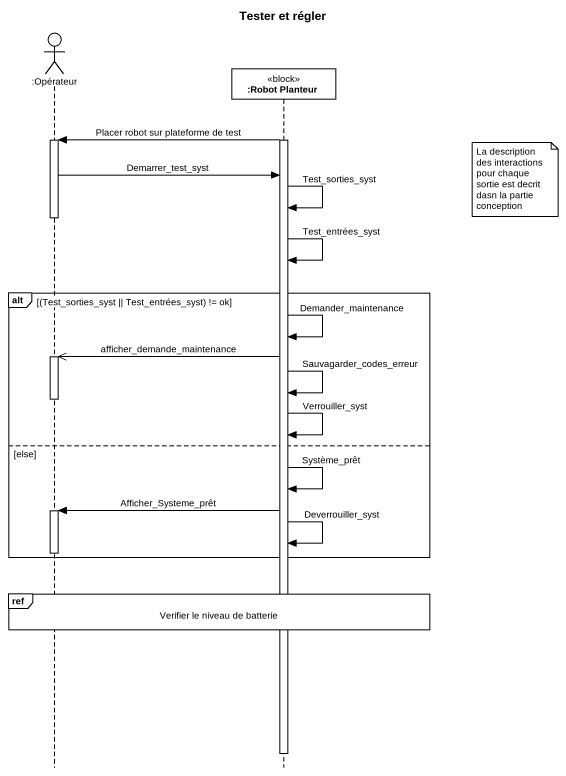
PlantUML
@startuml
title Tester et régler
hide footbox
actor ":Opérateur" as Opérateur
participant ":Robot Planteur" as Robot_Planteur <<block>>

activate Robot_Planteur
Robot_Planteur -> Opérateur : Placer robot sur plateforme de test
activate Opérateur
Opérateur -> Robot_Planteur : Demarrer_test_syst
note right of Robot_Planteur : La description des interactions pour chaque sortie est decrit dasn la partie conception
Robot_Planteur -> Robot_Planteur : Test_sorties_syst
deactivate Opérateur
Robot_Planteur -> Robot_Planteur : Test_entrées_syst
alt (Test_sorties_syst || Test_entrées_syst) != ok
  Robot_Planteur -> Robot_Planteur : Demander_maintenance
  Robot_Planteur ->> Opérateur : afficher_demande_maintenance
  activate Opérateur
  Robot_Planteur -> Robot_Planteur : Sauvagarder_codes_erreur
  deactivate Opérateur
  Robot_Planteur -> Robot_Planteur : Verrouiller_syst
else else
  Robot_Planteur -> Robot_Planteur : Système_prêt
  Robot_Planteur -> Opérateur : Afficher_Systeme_prêt
  activate Opérateur
  Robot_Planteur -> Robot_Planteur : Deverrouiller_syst
  deactivate Opérateur
end
ref over Opérateur, Robot_Planteur : Verifier le niveau de batterie
deactivate Robot_Planteur
@enduml
